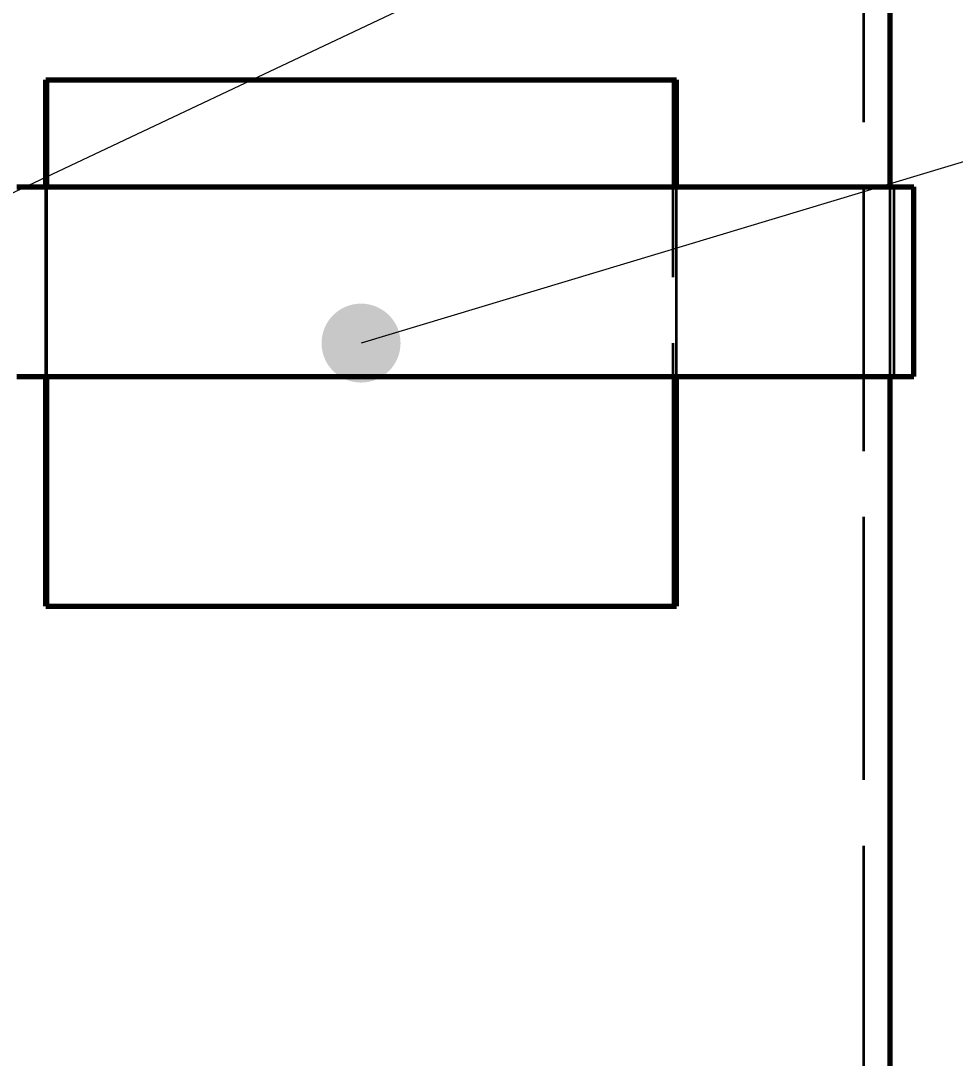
# Model space of a CAD drawing. Header units: millimetres. Extents: x 0 to 2208, y 0 to 420.
# Drawn here: x 109.78 to 123.97, y 136.75 to 152.52 of the extents above; entities that cross this region are included whole.
import ezdxf

# ---------------------------------------------------------------- set-up
doc = ezdxf.new("R2010")
doc.units = ezdxf.units.MM
doc.linetypes.add('IRAM-E-TRAZOS', pattern=[5, 4, -1])
for name, color, linetype, lineweight in [('01-VISIBLE', 7, 'CONTINUOUS', 70), ('02-OCULTA', 4, 'IRAM-E-TRAZOS', 35), ('04-COTA', 3, 'CONTINUOUS', 18), ('08-FINA', 5, 'CONTINUOUS', 18)]:
    doc.layers.add(name, color=color, linetype=linetype, lineweight=lineweight)
doc.styles.add('ISO3098', font='isocpeur.ttf')
doc.dimstyles.new('FLAMA-IRAM', dxfattribs={"dimtxt": 3.5, "dimasz": 3.5, "dimexe": 2, "dimexo": 1.5, "dimgap": 1, "dimtad": 1, "dimdec": 1, "dimtxsty": 'ISO3098', "dimblk": 'IRAM_FLECHA', "dimblk1": 'IRAM_FLECHA', "dimblk2": 'IRAM_FLECHA', "dimcen": 2.5, "dimclrd": 256, "dimclre": 256, "dimclrt": 256, "dimazin": 3, "dimtfac": 1, "dimtmove": 0, "dimatfit": 3, "dimlwd": 18, "dimlwe": 18})

# ---------------------------------------------------------------- blocks, each defined once
blk = doc.blocks.new('IRAM_FLECHA')
blk.add_solid([(0, 0), (-1, 0.125), (-1, -0.125)])

msp = doc.modelspace()

# ---------------------------------------------------------------- hatches: boundary and pattern name
at = {"layer": '08-FINA'}
h = msp.add_hatch(color=7, dxfattribs=at)
h.dxf.hatch_style = 1
edge = h.paths.add_edge_path()
edge.add_arc((114.945, 147.62), 0.6, 0, 360)

# ---------------------------------------------------------------- linework, layer by layer
at = {"layer": '01-VISIBLE'}
for p, q in [((122.983, 149.994), (122.983, 152.82)), ((110.154, 151.62), (110.171, 151.62)), ((110.154, 149.994), (110.154, 151.62)), ((110.171, 149.994), (110.171, 151.62)), ((119.737, 149.994), (119.737, 151.62)), ((123.343, 147.114), (123.343, 149.994)), ((110.154, 143.62), (110.154, 147.114)), ((110.171, 143.62), (110.171, 147.114)), ((119.737, 143.62), (119.737, 147.114)), ((122.983, 120.979), (122.983, 147.114)), ((110.154, 143.62), (110.171, 143.62))]:
    msp.add_line(p, q, dxfattribs=at)
for points in [[(110.171, 151.62), (110.272, 151.62), (110.373, 151.62), (110.473, 151.62), (110.574, 151.62), (110.675, 151.62), (110.775, 151.62), (110.876, 151.62), (110.977, 151.62), (111.077, 151.62), (111.178, 151.62), (111.279, 151.62), (111.38, 151.62), (111.48, 151.62), (111.581, 151.62), (111.682, 151.62), (111.782, 151.62), (111.883, 151.62), (111.984, 151.62), (112.084, 151.62), (112.185, 151.62), (112.286, 151.62), (112.386, 151.62), (112.487, 151.62), (112.588, 151.62), (112.688, 151.62), (112.789, 151.62), (112.89, 151.62), (112.991, 151.62), (113.091, 151.62), (113.192, 151.62), (113.293, 151.62), (113.393, 151.62), (113.494, 151.62), (113.595, 151.62), (113.695, 151.62), (113.796, 151.62), (113.897, 151.62), (113.997, 151.62), (114.098, 151.62), (114.199, 151.62), (114.299, 151.62), (114.4, 151.62), (114.501, 151.62), (114.602, 151.62), (114.702, 151.62), (114.803, 151.62), (114.904, 151.62), (115.004, 151.62), (115.105, 151.62), (115.206, 151.62), (115.306, 151.62), (115.407, 151.62), (115.508, 151.62), (115.608, 151.62), (115.709, 151.62), (115.81, 151.62), (115.911, 151.62), (116.011, 151.62), (116.112, 151.62), (116.213, 151.62), (116.313, 151.62), (116.414, 151.62), (116.515, 151.62), (116.615, 151.62), (116.716, 151.62), (116.817, 151.62), (116.917, 151.62), (117.018, 151.62), (117.119, 151.62), (117.219, 151.62), (117.32, 151.62), (117.421, 151.62), (117.522, 151.62), (117.622, 151.62), (117.723, 151.62), (117.824, 151.62), (117.924, 151.62), (118.025, 151.62), (118.126, 151.62), (118.226, 151.62), (118.327, 151.62), (118.428, 151.62), (118.528, 151.62), (118.629, 151.62), (118.73, 151.62), (118.83, 151.62), (118.931, 151.62), (119.032, 151.62), (119.133, 151.62), (119.233, 151.62), (119.334, 151.62), (119.435, 151.62), (119.535, 151.62), (119.636, 151.62), (119.737, 151.62)], [(109.713, 149.994), (109.813, 149.994), (109.914, 149.994), (110.014, 149.994), (110.114, 149.994), (110.214, 149.994), (110.314, 149.994), (110.415, 149.994), (110.515, 149.994), (110.615, 149.994), (110.715, 149.994), (110.816, 149.994), (110.916, 149.994), (111.016, 149.994), (111.116, 149.994), (111.216, 149.994), (111.317, 149.994), (111.417, 149.994), (111.517, 149.994), (111.617, 149.994), (111.718, 149.994), (111.818, 149.994), (111.918, 149.994), (112.018, 149.994), (112.118, 149.994), (112.219, 149.994), (112.319, 149.994), (112.419, 149.994), (112.519, 149.994), (112.619, 149.994), (112.72, 149.994), (112.82, 149.994), (112.92, 149.994), (113.02, 149.994), (113.121, 149.994), (113.221, 149.994), (113.321, 149.994), (113.421, 149.994), (113.521, 149.994), (113.622, 149.994), (113.722, 149.994), (113.822, 149.994), (113.922, 149.994), (114.023, 149.994), (114.123, 149.994), (114.223, 149.994), (114.323, 149.994), (114.423, 149.994), (114.524, 149.994), (114.624, 149.994), (114.724, 149.994), (114.824, 149.994), (114.925, 149.994), (115.025, 149.994), (115.125, 149.994), (115.225, 149.994), (115.325, 149.994), (115.426, 149.994), (115.526, 149.994), (115.626, 149.994), (115.726, 149.994), (115.827, 149.994), (115.927, 149.994), (116.027, 149.994), (116.127, 149.994), (116.227, 149.994), (116.328, 149.994), (116.428, 149.994), (116.528, 149.994), (116.628, 149.994), (116.729, 149.994), (116.829, 149.994), (116.929, 149.994), (117.029, 149.994), (117.129, 149.994), (117.23, 149.994), (117.33, 149.994), (117.43, 149.994), (117.53, 149.994), (117.63, 149.994), (117.731, 149.994), (117.831, 149.994), (117.931, 149.994), (118.031, 149.994), (118.132, 149.994), (118.232, 149.994), (118.332, 149.994), (118.432, 149.994), (118.532, 149.994), (118.633, 149.994), (118.733, 149.994), (118.833, 149.994), (118.933, 149.994), (119.034, 149.994), (119.134, 149.994), (119.234, 149.994), (119.334, 149.994), (119.434, 149.994), (119.535, 149.994), (119.635, 149.994), (119.735, 149.994), (119.835, 149.994), (119.936, 149.994), (120.036, 149.994), (120.136, 149.994), (120.236, 149.994), (120.336, 149.994), (120.437, 149.994), (120.537, 149.994), (120.637, 149.994), (120.737, 149.994), (120.838, 149.994), (120.938, 149.994), (121.038, 149.994), (121.138, 149.994), (121.238, 149.994), (121.339, 149.994), (121.439, 149.994), (121.539, 149.994), (121.639, 149.994), (121.739, 149.994), (121.84, 149.994), (121.94, 149.994), (122.04, 149.994), (122.14, 149.994), (122.241, 149.994), (122.341, 149.994), (122.441, 149.994), (122.541, 149.994), (122.641, 149.994), (122.742, 149.994), (122.842, 149.994), (122.942, 149.994), (123.042, 149.994), (123.143, 149.994), (123.243, 149.994), (123.343, 149.994)], [(109.713, 147.114), (109.813, 147.114), (109.914, 147.114), (110.014, 147.114), (110.114, 147.114), (110.214, 147.114), (110.314, 147.114), (110.415, 147.114), (110.515, 147.114), (110.615, 147.114), (110.715, 147.114), (110.816, 147.114), (110.916, 147.114), (111.016, 147.114), (111.116, 147.114), (111.216, 147.114), (111.317, 147.114), (111.417, 147.114), (111.517, 147.114), (111.617, 147.114), (111.718, 147.114), (111.818, 147.114), (111.918, 147.114), (112.018, 147.114), (112.118, 147.114), (112.219, 147.114), (112.319, 147.114), (112.419, 147.114), (112.519, 147.114), (112.619, 147.114), (112.72, 147.114), (112.82, 147.114), (112.92, 147.114), (113.02, 147.114), (113.121, 147.114), (113.221, 147.114), (113.321, 147.114), (113.421, 147.114), (113.521, 147.114), (113.622, 147.114), (113.722, 147.114), (113.822, 147.114), (113.922, 147.114), (114.023, 147.114), (114.123, 147.114), (114.223, 147.114), (114.323, 147.114), (114.423, 147.114), (114.524, 147.114), (114.624, 147.114), (114.724, 147.114), (114.824, 147.114), (114.925, 147.114), (115.025, 147.114), (115.125, 147.114), (115.225, 147.114), (115.325, 147.114), (115.426, 147.114), (115.526, 147.114), (115.626, 147.114), (115.726, 147.114), (115.827, 147.114), (115.927, 147.114), (116.027, 147.114), (116.127, 147.114), (116.227, 147.114), (116.328, 147.114), (116.428, 147.114), (116.528, 147.114), (116.628, 147.114), (116.729, 147.114), (116.829, 147.114), (116.929, 147.114), (117.029, 147.114), (117.129, 147.114), (117.23, 147.114), (117.33, 147.114), (117.43, 147.114), (117.53, 147.114), (117.63, 147.114), (117.731, 147.114), (117.831, 147.114), (117.931, 147.114), (118.031, 147.114), (118.132, 147.114), (118.232, 147.114), (118.332, 147.114), (118.432, 147.114), (118.532, 147.114), (118.633, 147.114), (118.733, 147.114), (118.833, 147.114), (118.933, 147.114), (119.034, 147.114), (119.134, 147.114), (119.234, 147.114), (119.334, 147.114), (119.434, 147.114), (119.535, 147.114), (119.635, 147.114), (119.735, 147.114), (119.835, 147.114), (119.936, 147.114), (120.036, 147.114), (120.136, 147.114), (120.236, 147.114), (120.336, 147.114), (120.437, 147.114), (120.537, 147.114), (120.637, 147.114), (120.737, 147.114), (120.838, 147.114), (120.938, 147.114), (121.038, 147.114), (121.138, 147.114), (121.238, 147.114), (121.339, 147.114), (121.439, 147.114), (121.539, 147.114), (121.639, 147.114), (121.739, 147.114), (121.84, 147.114), (121.94, 147.114), (122.04, 147.114), (122.14, 147.114), (122.241, 147.114), (122.341, 147.114), (122.441, 147.114), (122.541, 147.114), (122.641, 147.114), (122.742, 147.114), (122.842, 147.114), (122.942, 147.114), (123.042, 147.114), (123.143, 147.114), (123.243, 147.114), (123.343, 147.114)], [(110.171, 143.62), (110.272, 143.62), (110.373, 143.62), (110.473, 143.62), (110.574, 143.62), (110.675, 143.62), (110.775, 143.62), (110.876, 143.62), (110.977, 143.62), (111.077, 143.62), (111.178, 143.62), (111.279, 143.62), (111.38, 143.62), (111.48, 143.62), (111.581, 143.62), (111.682, 143.62), (111.782, 143.62), (111.883, 143.62), (111.984, 143.62), (112.084, 143.62), (112.185, 143.62), (112.286, 143.62), (112.386, 143.62), (112.487, 143.62), (112.588, 143.62), (112.688, 143.62), (112.789, 143.62), (112.89, 143.62), (112.991, 143.62), (113.091, 143.62), (113.192, 143.62), (113.293, 143.62), (113.393, 143.62), (113.494, 143.62), (113.595, 143.62), (113.695, 143.62), (113.796, 143.62), (113.897, 143.62), (113.997, 143.62), (114.098, 143.62), (114.199, 143.62), (114.299, 143.62), (114.4, 143.62), (114.501, 143.62), (114.602, 143.62), (114.702, 143.62), (114.803, 143.62), (114.904, 143.62), (115.004, 143.62), (115.105, 143.62), (115.206, 143.62), (115.306, 143.62), (115.407, 143.62), (115.508, 143.62), (115.608, 143.62), (115.709, 143.62), (115.81, 143.62), (115.911, 143.62), (116.011, 143.62), (116.112, 143.62), (116.213, 143.62), (116.313, 143.62), (116.414, 143.62), (116.515, 143.62), (116.615, 143.62), (116.716, 143.62), (116.817, 143.62), (116.917, 143.62), (117.018, 143.62), (117.119, 143.62), (117.219, 143.62), (117.32, 143.62), (117.421, 143.62), (117.522, 143.62), (117.622, 143.62), (117.723, 143.62), (117.824, 143.62), (117.924, 143.62), (118.025, 143.62), (118.126, 143.62), (118.226, 143.62), (118.327, 143.62), (118.428, 143.62), (118.528, 143.62), (118.629, 143.62), (118.73, 143.62), (118.83, 143.62), (118.931, 143.62), (119.032, 143.62), (119.133, 143.62), (119.233, 143.62), (119.334, 143.62), (119.435, 143.62), (119.535, 143.62), (119.636, 143.62), (119.737, 143.62)]]:
    msp.add_lwpolyline(points, dxfattribs=at)
at = {"layer": '02-OCULTA'}
for p, q in [((122.583, 120.979), (122.583, 217.391)), ((119.688, 151.62), (119.737, 151.62)), ((119.688, 143.62), (119.688, 151.62)), ((110.154, 147.114), (110.154, 149.994)), ((110.171, 147.114), (110.171, 149.994)), ((119.737, 147.114), (119.737, 149.994)), ((122.983, 147.114), (122.983, 149.994)), ((123.043, 147.114), (123.043, 149.994)), ((119.688, 143.62), (119.737, 143.62))]:
    msp.add_line(p, q, dxfattribs=at)
for points in [[(110.154, 151.62), (110.254, 151.62), (110.354, 151.62), (110.455, 151.62), (110.555, 151.62), (110.655, 151.62), (110.756, 151.62), (110.856, 151.62), (110.957, 151.62), (111.057, 151.62), (111.157, 151.62), (111.258, 151.62), (111.358, 151.62), (111.458, 151.62), (111.559, 151.62), (111.659, 151.62), (111.759, 151.62), (111.86, 151.62), (111.96, 151.62), (112.06, 151.62), (112.161, 151.62), (112.261, 151.62), (112.362, 151.62), (112.462, 151.62), (112.562, 151.62), (112.663, 151.62), (112.763, 151.62), (112.863, 151.62), (112.964, 151.62), (113.064, 151.62), (113.164, 151.62), (113.265, 151.62), (113.365, 151.62), (113.465, 151.62), (113.566, 151.62), (113.666, 151.62), (113.767, 151.62), (113.867, 151.62), (113.967, 151.62), (114.068, 151.62), (114.168, 151.62), (114.268, 151.62), (114.369, 151.62), (114.469, 151.62), (114.569, 151.62), (114.67, 151.62), (114.77, 151.62), (114.87, 151.62), (114.971, 151.62), (115.071, 151.62), (115.172, 151.62), (115.272, 151.62), (115.372, 151.62), (115.473, 151.62), (115.573, 151.62), (115.673, 151.62), (115.774, 151.62), (115.874, 151.62), (115.974, 151.62), (116.075, 151.62), (116.175, 151.62), (116.275, 151.62), (116.376, 151.62), (116.476, 151.62), (116.576, 151.62), (116.677, 151.62), (116.777, 151.62), (116.878, 151.62), (116.978, 151.62), (117.078, 151.62), (117.179, 151.62), (117.279, 151.62), (117.379, 151.62), (117.48, 151.62), (117.58, 151.62), (117.68, 151.62), (117.781, 151.62), (117.881, 151.62), (117.981, 151.62), (118.082, 151.62), (118.182, 151.62), (118.283, 151.62), (118.383, 151.62), (118.483, 151.62), (118.584, 151.62), (118.684, 151.62), (118.784, 151.62), (118.885, 151.62), (118.985, 151.62), (119.085, 151.62), (119.186, 151.62), (119.286, 151.62), (119.386, 151.62), (119.487, 151.62), (119.587, 151.62), (119.688, 151.62)], [(123.343, 149.994), (123.243, 149.994), (123.143, 149.994), (123.042, 149.994), (122.942, 149.994), (122.842, 149.994), (122.742, 149.994), (122.641, 149.994), (122.541, 149.994), (122.441, 149.994), (122.341, 149.994), (122.241, 149.994), (122.14, 149.994), (122.04, 149.994), (121.94, 149.994), (121.84, 149.994), (121.739, 149.994), (121.639, 149.994), (121.539, 149.994), (121.439, 149.994), (121.339, 149.994), (121.238, 149.994), (121.138, 149.994), (121.038, 149.994), (120.938, 149.994), (120.838, 149.994), (120.737, 149.994), (120.637, 149.994), (120.537, 149.994), (120.437, 149.994), (120.336, 149.994), (120.236, 149.994), (120.136, 149.994), (120.036, 149.994), (119.936, 149.994), (119.835, 149.994), (119.735, 149.994), (119.635, 149.994), (119.535, 149.994), (119.434, 149.994), (119.334, 149.994), (119.234, 149.994), (119.134, 149.994), (119.034, 149.994), (118.933, 149.994), (118.833, 149.994), (118.733, 149.994), (118.633, 149.994), (118.532, 149.994), (118.432, 149.994), (118.332, 149.994), (118.232, 149.994), (118.132, 149.994), (118.031, 149.994), (117.931, 149.994), (117.831, 149.994), (117.731, 149.994), (117.63, 149.994), (117.53, 149.994), (117.43, 149.994), (117.33, 149.994), (117.23, 149.994), (117.129, 149.994), (117.029, 149.994), (116.929, 149.994), (116.829, 149.994), (116.729, 149.994), (116.628, 149.994), (116.528, 149.994), (116.428, 149.994), (116.328, 149.994), (116.227, 149.994), (116.127, 149.994), (116.027, 149.994), (115.927, 149.994), (115.827, 149.994), (115.726, 149.994), (115.626, 149.994), (115.526, 149.994), (115.426, 149.994), (115.325, 149.994), (115.225, 149.994), (115.125, 149.994), (115.025, 149.994), (114.925, 149.994), (114.824, 149.994), (114.724, 149.994), (114.624, 149.994), (114.524, 149.994), (114.423, 149.994), (114.323, 149.994), (114.223, 149.994), (114.123, 149.994), (114.023, 149.994), (113.922, 149.994), (113.822, 149.994), (113.722, 149.994), (113.622, 149.994), (113.521, 149.994), (113.421, 149.994), (113.321, 149.994), (113.221, 149.994), (113.121, 149.994), (113.02, 149.994), (112.92, 149.994), (112.82, 149.994), (112.72, 149.994), (112.619, 149.994), (112.519, 149.994), (112.419, 149.994), (112.319, 149.994), (112.219, 149.994), (112.118, 149.994), (112.018, 149.994), (111.918, 149.994), (111.818, 149.994), (111.718, 149.994), (111.617, 149.994), (111.517, 149.994), (111.417, 149.994), (111.317, 149.994), (111.216, 149.994), (111.116, 149.994), (111.016, 149.994), (110.916, 149.994), (110.816, 149.994), (110.715, 149.994), (110.615, 149.994), (110.515, 149.994), (110.415, 149.994), (110.314, 149.994), (110.214, 149.994), (110.114, 149.994), (110.014, 149.994), (109.914, 149.994), (109.813, 149.994), (109.713, 149.994)], [(123.043, 149.994), (122.943, 149.994), (122.843, 149.994), (122.743, 149.994), (122.643, 149.994), (122.543, 149.994), (122.443, 149.994), (122.343, 149.994), (122.243, 149.994), (122.143, 149.994), (122.042, 149.994), (121.942, 149.994), (121.842, 149.994), (121.742, 149.994), (121.642, 149.994), (121.542, 149.994), (121.442, 149.994), (121.342, 149.994), (121.242, 149.994), (121.142, 149.994), (121.042, 149.994), (120.942, 149.994), (120.842, 149.994), (120.742, 149.994), (120.642, 149.994), (120.542, 149.994), (120.442, 149.994), (120.342, 149.994), (120.241, 149.994), (120.141, 149.994), (120.041, 149.994), (119.941, 149.994), (119.841, 149.994), (119.741, 149.994), (119.641, 149.994), (119.541, 149.994), (119.441, 149.994), (119.341, 149.994), (119.241, 149.994), (119.141, 149.994), (119.041, 149.994), (118.941, 149.994), (118.841, 149.994), (118.741, 149.994), (118.641, 149.994), (118.541, 149.994), (118.44, 149.994), (118.34, 149.994), (118.24, 149.994), (118.14, 149.994), (118.04, 149.994), (117.94, 149.994), (117.84, 149.994), (117.74, 149.994), (117.64, 149.994), (117.54, 149.994), (117.44, 149.994), (117.34, 149.994), (117.24, 149.994), (117.14, 149.994), (117.04, 149.994), (116.94, 149.994), (116.84, 149.994), (116.74, 149.994), (116.639, 149.994), (116.539, 149.994), (116.439, 149.994), (116.339, 149.994), (116.239, 149.994), (116.139, 149.994), (116.039, 149.994), (115.939, 149.994), (115.839, 149.994), (115.739, 149.994), (115.639, 149.994), (115.539, 149.994), (115.439, 149.994), (115.339, 149.994), (115.239, 149.994), (115.139, 149.994), (115.039, 149.994), (114.939, 149.994), (114.838, 149.994), (114.738, 149.994), (114.638, 149.994), (114.538, 149.994), (114.438, 149.994), (114.338, 149.994), (114.238, 149.994), (114.138, 149.994), (114.038, 149.994), (113.938, 149.994), (113.838, 149.994), (113.738, 149.994), (113.638, 149.994), (113.538, 149.994), (113.438, 149.994), (113.338, 149.994), (113.238, 149.994), (113.138, 149.994), (113.038, 149.994), (112.937, 149.994), (112.837, 149.994), (112.737, 149.994), (112.637, 149.994), (112.537, 149.994), (112.437, 149.994), (112.337, 149.994), (112.237, 149.994), (112.137, 149.994), (112.037, 149.994), (111.937, 149.994), (111.837, 149.994), (111.737, 149.994), (111.637, 149.994), (111.537, 149.994), (111.437, 149.994), (111.337, 149.994), (111.237, 149.994), (111.136, 149.994), (111.036, 149.994), (110.936, 149.994), (110.836, 149.994), (110.736, 149.994), (110.636, 149.994), (110.536, 149.994), (110.436, 149.994), (110.336, 149.994), (110.236, 149.994), (110.136, 149.994), (110.036, 149.994), (109.936, 149.994), (109.836, 149.994), (109.736, 149.994)], [(109.736, 149.994), (109.836, 149.994), (109.936, 149.994), (110.036, 149.994), (110.136, 149.994), (110.236, 149.994), (110.336, 149.994), (110.436, 149.994), (110.536, 149.994), (110.636, 149.994), (110.736, 149.994), (110.836, 149.994), (110.936, 149.994), (111.036, 149.994), (111.136, 149.994), (111.237, 149.994), (111.337, 149.994), (111.437, 149.994), (111.537, 149.994), (111.637, 149.994), (111.737, 149.994), (111.837, 149.994), (111.937, 149.994), (112.037, 149.994), (112.137, 149.994), (112.237, 149.994), (112.337, 149.994), (112.437, 149.994), (112.537, 149.994), (112.637, 149.994), (112.737, 149.994), (112.837, 149.994), (112.937, 149.994), (113.038, 149.994), (113.138, 149.994), (113.238, 149.994), (113.338, 149.994), (113.438, 149.994), (113.538, 149.994), (113.638, 149.994), (113.738, 149.994), (113.838, 149.994), (113.938, 149.994), (114.038, 149.994), (114.138, 149.994), (114.238, 149.994), (114.338, 149.994), (114.438, 149.994), (114.538, 149.994), (114.638, 149.994), (114.738, 149.994), (114.838, 149.994), (114.939, 149.994), (115.039, 149.994), (115.139, 149.994), (115.239, 149.994), (115.339, 149.994), (115.439, 149.994), (115.539, 149.994), (115.639, 149.994), (115.739, 149.994), (115.839, 149.994), (115.939, 149.994), (116.039, 149.994), (116.139, 149.994), (116.239, 149.994), (116.339, 149.994), (116.439, 149.994), (116.539, 149.994), (116.639, 149.994), (116.74, 149.994), (116.84, 149.994), (116.94, 149.994), (117.04, 149.994), (117.14, 149.994), (117.24, 149.994), (117.34, 149.994), (117.44, 149.994), (117.54, 149.994), (117.64, 149.994), (117.74, 149.994), (117.84, 149.994), (117.94, 149.994), (118.04, 149.994), (118.14, 149.994), (118.24, 149.994), (118.34, 149.994), (118.44, 149.994), (118.541, 149.994), (118.641, 149.994), (118.741, 149.994), (118.841, 149.994), (118.941, 149.994), (119.041, 149.994), (119.141, 149.994), (119.241, 149.994), (119.341, 149.994), (119.441, 149.994), (119.541, 149.994), (119.641, 149.994), (119.741, 149.994), (119.841, 149.994), (119.941, 149.994), (120.041, 149.994), (120.141, 149.994), (120.241, 149.994), (120.342, 149.994), (120.442, 149.994), (120.542, 149.994), (120.642, 149.994), (120.742, 149.994), (120.842, 149.994), (120.942, 149.994), (121.042, 149.994), (121.142, 149.994), (121.242, 149.994), (121.342, 149.994), (121.442, 149.994), (121.542, 149.994), (121.642, 149.994), (121.742, 149.994), (121.842, 149.994), (121.942, 149.994), (122.042, 149.994), (122.143, 149.994), (122.243, 149.994), (122.343, 149.994), (122.443, 149.994), (122.543, 149.994), (122.643, 149.994), (122.743, 149.994), (122.843, 149.994), (122.943, 149.994), (123.043, 149.994)], [(123.343, 147.114), (123.243, 147.114), (123.143, 147.114), (123.042, 147.114), (122.942, 147.114), (122.842, 147.114), (122.742, 147.114), (122.641, 147.114), (122.541, 147.114), (122.441, 147.114), (122.341, 147.114), (122.241, 147.114), (122.14, 147.114), (122.04, 147.114), (121.94, 147.114), (121.84, 147.114), (121.739, 147.114), (121.639, 147.114), (121.539, 147.114), (121.439, 147.114), (121.339, 147.114), (121.238, 147.114), (121.138, 147.114), (121.038, 147.114), (120.938, 147.114), (120.838, 147.114), (120.737, 147.114), (120.637, 147.114), (120.537, 147.114), (120.437, 147.114), (120.336, 147.114), (120.236, 147.114), (120.136, 147.114), (120.036, 147.114), (119.936, 147.114), (119.835, 147.114), (119.735, 147.114), (119.635, 147.114), (119.535, 147.114), (119.434, 147.114), (119.334, 147.114), (119.234, 147.114), (119.134, 147.114), (119.034, 147.114), (118.933, 147.114), (118.833, 147.114), (118.733, 147.114), (118.633, 147.114), (118.532, 147.114), (118.432, 147.114), (118.332, 147.114), (118.232, 147.114), (118.132, 147.114), (118.031, 147.114), (117.931, 147.114), (117.831, 147.114), (117.731, 147.114), (117.63, 147.114), (117.53, 147.114), (117.43, 147.114), (117.33, 147.114), (117.23, 147.114), (117.129, 147.114), (117.029, 147.114), (116.929, 147.114), (116.829, 147.114), (116.729, 147.114), (116.628, 147.114), (116.528, 147.114), (116.428, 147.114), (116.328, 147.114), (116.227, 147.114), (116.127, 147.114), (116.027, 147.114), (115.927, 147.114), (115.827, 147.114), (115.726, 147.114), (115.626, 147.114), (115.526, 147.114), (115.426, 147.114), (115.325, 147.114), (115.225, 147.114), (115.125, 147.114), (115.025, 147.114), (114.925, 147.114), (114.824, 147.114), (114.724, 147.114), (114.624, 147.114), (114.524, 147.114), (114.423, 147.114), (114.323, 147.114), (114.223, 147.114), (114.123, 147.114), (114.023, 147.114), (113.922, 147.114), (113.822, 147.114), (113.722, 147.114), (113.622, 147.114), (113.521, 147.114), (113.421, 147.114), (113.321, 147.114), (113.221, 147.114), (113.121, 147.114), (113.02, 147.114), (112.92, 147.114), (112.82, 147.114), (112.72, 147.114), (112.619, 147.114), (112.519, 147.114), (112.419, 147.114), (112.319, 147.114), (112.219, 147.114), (112.118, 147.114), (112.018, 147.114), (111.918, 147.114), (111.818, 147.114), (111.718, 147.114), (111.617, 147.114), (111.517, 147.114), (111.417, 147.114), (111.317, 147.114), (111.216, 147.114), (111.116, 147.114), (111.016, 147.114), (110.916, 147.114), (110.816, 147.114), (110.715, 147.114), (110.615, 147.114), (110.515, 147.114), (110.415, 147.114), (110.314, 147.114), (110.214, 147.114), (110.114, 147.114), (110.014, 147.114), (109.914, 147.114), (109.813, 147.114), (109.713, 147.114)], [(123.043, 147.114), (122.943, 147.114), (122.843, 147.114), (122.743, 147.114), (122.643, 147.114), (122.543, 147.114), (122.443, 147.114), (122.343, 147.114), (122.243, 147.114), (122.143, 147.114), (122.042, 147.114), (121.942, 147.114), (121.842, 147.114), (121.742, 147.114), (121.642, 147.114), (121.542, 147.114), (121.442, 147.114), (121.342, 147.114), (121.242, 147.114), (121.142, 147.114), (121.042, 147.114), (120.942, 147.114), (120.842, 147.114), (120.742, 147.114), (120.642, 147.114), (120.542, 147.114), (120.442, 147.114), (120.342, 147.114), (120.241, 147.114), (120.141, 147.114), (120.041, 147.114), (119.941, 147.114), (119.841, 147.114), (119.741, 147.114), (119.641, 147.114), (119.541, 147.114), (119.441, 147.114), (119.341, 147.114), (119.241, 147.114), (119.141, 147.114), (119.041, 147.114), (118.941, 147.114), (118.841, 147.114), (118.741, 147.114), (118.641, 147.114), (118.541, 147.114), (118.44, 147.114), (118.34, 147.114), (118.24, 147.114), (118.14, 147.114), (118.04, 147.114), (117.94, 147.114), (117.84, 147.114), (117.74, 147.114), (117.64, 147.114), (117.54, 147.114), (117.44, 147.114), (117.34, 147.114), (117.24, 147.114), (117.14, 147.114), (117.04, 147.114), (116.94, 147.114), (116.84, 147.114), (116.74, 147.114), (116.639, 147.114), (116.539, 147.114), (116.439, 147.114), (116.339, 147.114), (116.239, 147.114), (116.139, 147.114), (116.039, 147.114), (115.939, 147.114), (115.839, 147.114), (115.739, 147.114), (115.639, 147.114), (115.539, 147.114), (115.439, 147.114), (115.339, 147.114), (115.239, 147.114), (115.139, 147.114), (115.039, 147.114), (114.939, 147.114), (114.838, 147.114), (114.738, 147.114), (114.638, 147.114), (114.538, 147.114), (114.438, 147.114), (114.338, 147.114), (114.238, 147.114), (114.138, 147.114), (114.038, 147.114), (113.938, 147.114), (113.838, 147.114), (113.738, 147.114), (113.638, 147.114), (113.538, 147.114), (113.438, 147.114), (113.338, 147.114), (113.238, 147.114), (113.138, 147.114), (113.038, 147.114), (112.937, 147.114), (112.837, 147.114), (112.737, 147.114), (112.637, 147.114), (112.537, 147.114), (112.437, 147.114), (112.337, 147.114), (112.237, 147.114), (112.137, 147.114), (112.037, 147.114), (111.937, 147.114), (111.837, 147.114), (111.737, 147.114), (111.637, 147.114), (111.537, 147.114), (111.437, 147.114), (111.337, 147.114), (111.237, 147.114), (111.136, 147.114), (111.036, 147.114), (110.936, 147.114), (110.836, 147.114), (110.736, 147.114), (110.636, 147.114), (110.536, 147.114), (110.436, 147.114), (110.336, 147.114), (110.236, 147.114), (110.136, 147.114), (110.036, 147.114), (109.936, 147.114), (109.836, 147.114), (109.736, 147.114)], [(109.736, 147.114), (109.836, 147.114), (109.936, 147.114), (110.036, 147.114), (110.136, 147.114), (110.236, 147.114), (110.336, 147.114), (110.436, 147.114), (110.536, 147.114), (110.636, 147.114), (110.736, 147.114), (110.836, 147.114), (110.936, 147.114), (111.036, 147.114), (111.136, 147.114), (111.237, 147.114), (111.337, 147.114), (111.437, 147.114), (111.537, 147.114), (111.637, 147.114), (111.737, 147.114), (111.837, 147.114), (111.937, 147.114), (112.037, 147.114), (112.137, 147.114), (112.237, 147.114), (112.337, 147.114), (112.437, 147.114), (112.537, 147.114), (112.637, 147.114), (112.737, 147.114), (112.837, 147.114), (112.937, 147.114), (113.038, 147.114), (113.138, 147.114), (113.238, 147.114), (113.338, 147.114), (113.438, 147.114), (113.538, 147.114), (113.638, 147.114), (113.738, 147.114), (113.838, 147.114), (113.938, 147.114), (114.038, 147.114), (114.138, 147.114), (114.238, 147.114), (114.338, 147.114), (114.438, 147.114), (114.538, 147.114), (114.638, 147.114), (114.738, 147.114), (114.838, 147.114), (114.939, 147.114), (115.039, 147.114), (115.139, 147.114), (115.239, 147.114), (115.339, 147.114), (115.439, 147.114), (115.539, 147.114), (115.639, 147.114), (115.739, 147.114), (115.839, 147.114), (115.939, 147.114), (116.039, 147.114), (116.139, 147.114), (116.239, 147.114), (116.339, 147.114), (116.439, 147.114), (116.539, 147.114), (116.639, 147.114), (116.74, 147.114), (116.84, 147.114), (116.94, 147.114), (117.04, 147.114), (117.14, 147.114), (117.24, 147.114), (117.34, 147.114), (117.44, 147.114), (117.54, 147.114), (117.64, 147.114), (117.74, 147.114), (117.84, 147.114), (117.94, 147.114), (118.04, 147.114), (118.14, 147.114), (118.24, 147.114), (118.34, 147.114), (118.44, 147.114), (118.541, 147.114), (118.641, 147.114), (118.741, 147.114), (118.841, 147.114), (118.941, 147.114), (119.041, 147.114), (119.141, 147.114), (119.241, 147.114), (119.341, 147.114), (119.441, 147.114), (119.541, 147.114), (119.641, 147.114), (119.741, 147.114), (119.841, 147.114), (119.941, 147.114), (120.041, 147.114), (120.141, 147.114), (120.241, 147.114), (120.342, 147.114), (120.442, 147.114), (120.542, 147.114), (120.642, 147.114), (120.742, 147.114), (120.842, 147.114), (120.942, 147.114), (121.042, 147.114), (121.142, 147.114), (121.242, 147.114), (121.342, 147.114), (121.442, 147.114), (121.542, 147.114), (121.642, 147.114), (121.742, 147.114), (121.842, 147.114), (121.942, 147.114), (122.042, 147.114), (122.143, 147.114), (122.243, 147.114), (122.343, 147.114), (122.443, 147.114), (122.543, 147.114), (122.643, 147.114), (122.743, 147.114), (122.843, 147.114), (122.943, 147.114), (123.043, 147.114)], [(110.154, 143.62), (110.254, 143.62), (110.354, 143.62), (110.455, 143.62), (110.555, 143.62), (110.655, 143.62), (110.756, 143.62), (110.856, 143.62), (110.957, 143.62), (111.057, 143.62), (111.157, 143.62), (111.258, 143.62), (111.358, 143.62), (111.458, 143.62), (111.559, 143.62), (111.659, 143.62), (111.759, 143.62), (111.86, 143.62), (111.96, 143.62), (112.06, 143.62), (112.161, 143.62), (112.261, 143.62), (112.362, 143.62), (112.462, 143.62), (112.562, 143.62), (112.663, 143.62), (112.763, 143.62), (112.863, 143.62), (112.964, 143.62), (113.064, 143.62), (113.164, 143.62), (113.265, 143.62), (113.365, 143.62), (113.465, 143.62), (113.566, 143.62), (113.666, 143.62), (113.767, 143.62), (113.867, 143.62), (113.967, 143.62), (114.068, 143.62), (114.168, 143.62), (114.268, 143.62), (114.369, 143.62), (114.469, 143.62), (114.569, 143.62), (114.67, 143.62), (114.77, 143.62), (114.87, 143.62), (114.971, 143.62), (115.071, 143.62), (115.172, 143.62), (115.272, 143.62), (115.372, 143.62), (115.473, 143.62), (115.573, 143.62), (115.673, 143.62), (115.774, 143.62), (115.874, 143.62), (115.974, 143.62), (116.075, 143.62), (116.175, 143.62), (116.275, 143.62), (116.376, 143.62), (116.476, 143.62), (116.576, 143.62), (116.677, 143.62), (116.777, 143.62), (116.878, 143.62), (116.978, 143.62), (117.078, 143.62), (117.179, 143.62), (117.279, 143.62), (117.379, 143.62), (117.48, 143.62), (117.58, 143.62), (117.68, 143.62), (117.781, 143.62), (117.881, 143.62), (117.981, 143.62), (118.082, 143.62), (118.182, 143.62), (118.283, 143.62), (118.383, 143.62), (118.483, 143.62), (118.584, 143.62), (118.684, 143.62), (118.784, 143.62), (118.885, 143.62), (118.985, 143.62), (119.085, 143.62), (119.186, 143.62), (119.286, 143.62), (119.386, 143.62), (119.487, 143.62), (119.587, 143.62), (119.688, 143.62)]]:
    msp.add_lwpolyline(points, dxfattribs=at)
at = {"layer": '08-FINA'}
for p, q in [((141.671, 165.055), (104.833, 147.62)), ((141.457, 155.612), (114.945, 147.62))]:
    msp.add_line(p, q, dxfattribs=at)

# ---------------------------------------------------------------- dimensions: what is measured, and where the dimension line sits
at = {"layer": '04-COTA'}
msp.add_linear_dim(base=(136.287, 120.979), p1=(122.983, 120.979), p2=(122.983, 148.554), angle=90, dimstyle='FLAMA-IRAM', override={"dimlfac": 5}, dxfattribs=at).render()

doc.saveas('drawing.dxf')
